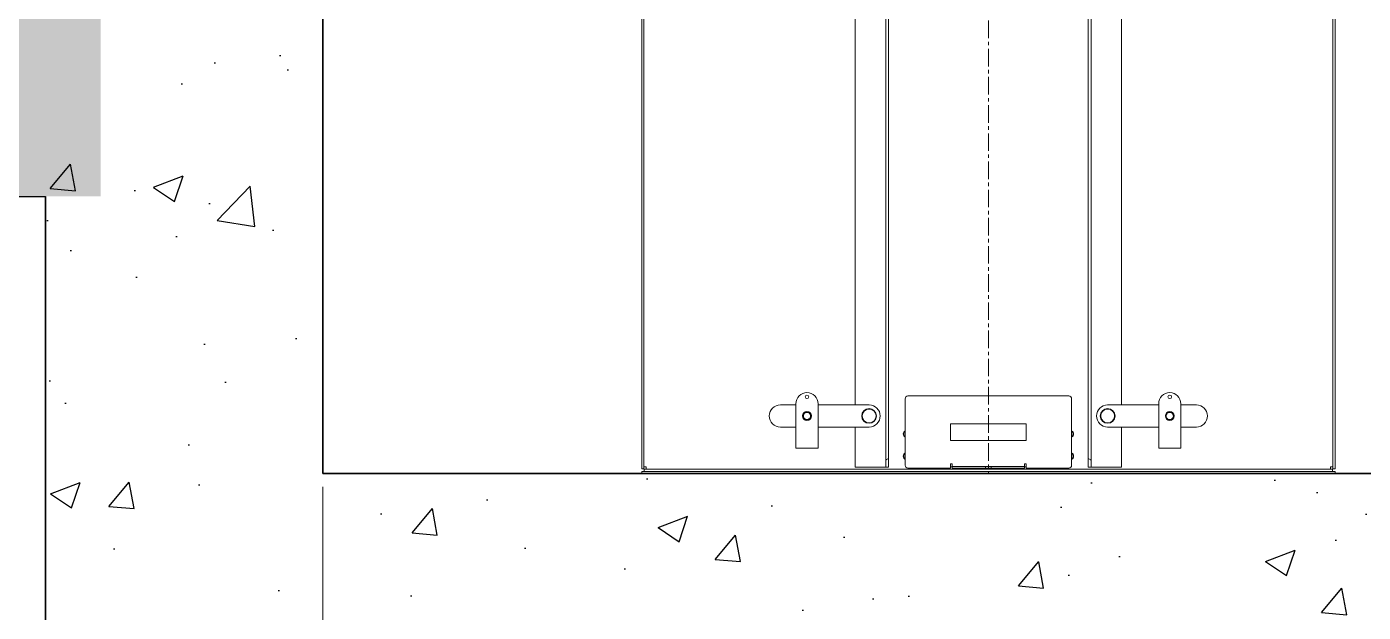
# Model space of a CAD drawing. Header units: millimetres. Extents: x 3220 to 226993, y 817 to 176024.
# Drawn here: x 128871 to 131280, y 131194 to 132250 of the extents above; entities that cross this region are included whole.
import ezdxf

# ---------------------------------------------------------------- set-up
doc = ezdxf.new("R2010")
doc.units = ezdxf.units.MM
doc.linetypes.add('AXES', pattern=[50.8, 31.75, -6.35, 6.35, -6.35])
doc.layers.add('Axe', color=1, linetype='AXES', lineweight=9)
doc.layers.add('Sichtbare Kanten(DIN)', color=7, linetype='Continuous', lineweight=50, true_color=0x3f3f3f)

# ---------------------------------------------------------------- blocks, each defined once
blk = doc.blocks.new('section 4-3')
h = blk.add_hatch()
h.set_pattern_fill('AR-CONC', color=256, scale=3)
h.paths.add_polyline_path([(0, -500), (-250, -500), (-250, -4000), (0, -4000)])
h.paths.add_polyline_path([(6000, -3500), (3805, -3500), (3805, -4000), (6000, -4000)])
h.paths.add_polyline_path([(15000, -3500), (12000, -3500), (12000, -4000), (15000, -4000)])
h.paths.add_polyline_path([(15000, -500), (14750, -500), (14750, -3500), (15000, -3500), (15000, -4000)])
h.paths.add_polyline_path([(15250, -500), (15000, -500), (15000, -4000), (15250, -4000)])
h.paths.add_polyline_path([(11800, -3500), (11800, -4000), (12000, -4000), (12000, -3500)])
h.paths.add_polyline_path([(8600, -4000), (8600, -3500), (6000, -3500), (6000, -4000)])
h.paths.add_polyline_path([(905, -4000), (905, -3500), (250, -3500), (250, -500), (0, -500), (0, -4000)])
h = blk.add_hatch()
h.set_pattern_fill('AR-CONC', color=256, scale=3)
h.paths.add_polyline_path([(11800, -4000), (11800, -3500), (11300, -3500), (11300, -4500), (9000, -4500), (9000, -3500), (8600, -3500), (8500, -4000), (8500, -5000), (11800, -5000)])
for points in [[(9000, -4500), (9000, -3500), (250, -3500), (250, -500)], [(4300, -4000), (8500, -4000), (8500, -5000), (11800, -5000), (11800, -4000), (15250, -4000), (15250, -500)], [(14750, -500), (14750, -3500), (11300, -3500), (11300, -4500), (9000, -4500)], [(9000, -3500), (9000, -4500), (11300, -4500), (11300, -3500)], [(11800, -4000), (11800, -5000), (8500, -5000), (8500, -4000)]]:
    blk.add_lwpolyline(points)
at = {"layer": 'Axe', "ltscale": 15}
blk.add_line((9000, -5000), (9000, 33046.2), dxfattribs=at)
blk = doc.blocks.new('be 500 pied F')
at = {"layer": 'Axe'}
blk.add_line((0, 1434.4), (0, -500), dxfattribs=at)
at = {"layer": 'Sichtbare Kanten(DIN)', "color": 5, "lineweight": 0}
for p, q in [((-240, 1246.5), (-240, -376)), ((-185, 1235.5), (-185, -477.5)), ((-180, 1231.5), (-180, -473.5)), ((180, 1231.5), (180, -473.5)), ((185, 1235.5), (185, -477.5)), ((240, 1246.5), (240, -376)), ((-625, -491.5), (-625, 640)), ((-621, -491.5), (-621, 640)), ((621, 640), (621, -491.5)), ((625, 640), (625, -491.5)), ((-145, -360), (145, -360)), ((-347, -376), (-375, -376)), ((-347, -438), (-347, -374)), ((-307, -374), (-307, -438)), ((-215, -376), (-307, -376)), ((-150, -485), (-150, -365)), ((150, -365), (150, -485)), ((215, -376), (307, -376)), ((307, -438), (307, -374)), ((347, -374), (347, -438)), ((347, -376), (375, -376)), ((-334.5, -396.2), (-332.7, -392.9)), ((-332.5, -399.4), (-334.5, -396.2)), ((-332.7, -392.9), (-330.9, -389.6)), ((-330.6, -402.6), (-332.5, -399.4)), ((-330.9, -389.6), (-327.2, -389.5)), ((-326.8, -402.5), (-330.6, -402.6)), ((-327.2, -389.5), (-323.4, -389.4)), ((-323.1, -402.4), (-326.8, -402.5)), ((-323.4, -389.4), (-321.5, -392.6)), ((-321.3, -399.1), (-323.1, -402.4)), ((-321.5, -392.6), (-319.5, -395.8)), ((-319.5, -395.8), (-321.3, -399.1)), ((319.5, -395.6), (321.6, -392.4)), ((321.2, -398.9), (319.5, -395.6)), ((322.9, -402.3), (321.2, -398.9)), ((321.6, -392.4), (323.6, -389.3)), ((326.6, -402.5), (322.9, -402.3)), ((323.6, -389.3), (327.4, -389.5)), ((330.4, -402.7), (326.6, -402.5)), ((327.4, -389.5), (331.1, -389.7)), ((332.4, -399.6), (330.4, -402.7)), ((331.1, -389.7), (332.8, -393.1)), ((334.5, -396.4), (332.4, -399.6)), ((332.8, -393.1), (334.5, -396.4)), ((-347, -416), (-375, -416)), ((-215, -416), (-307, -416)), ((-240, -416), (-240, -488.5)), ((-68, -440), (-68, -410)), ((-68, -410), (-62, -410)), ((62, -410), (-62, -410)), ((62, -410), (68, -410)), ((68, -410), (68, -440)), ((215, -416), (307, -416)), ((240, -416), (240, -488.5)), ((347, -416), (375, -416)), ((-347, -454), (-347, -438)), ((-307, -454), (-347, -454)), ((-307, -454), (-307, -438)), ((-68, -440), (-62, -440)), ((-62, -440), (62, -440)), ((62, -440), (68, -440)), ((307, -454), (307, -438)), ((347, -454), (307, -454)), ((347, -454), (347, -438)), ((-185, -488.5), (-185, -477.5)), ((-181, -473.5), (-180, -473.5)), ((-180, -473.5), (-180, -488.5)), ((181, -473.5), (180, -473.5)), ((180, -473.5), (180, -488.5)), ((185, -488.5), (185, -477.5)), ((-625, -491.5), (-621, -491.5)), ((-625, -496), (-620.5, -496)), ((-625, -496), (-625, -500)), ((-625, -500), (625, -500)), ((-621, -488), (-617, -488)), ((620.5, -492), (-620.5, -492)), ((-620.5, -492), (-620.5, -496)), ((620.5, -496), (-620.5, -496)), ((620, -496), (-620, -496)), ((-617, -488), (-617, -492)), ((-236, -488.5), (-240, -488.5)), ((-236, -488.5), (-190, -488.5)), ((-190, -488.5), (-185, -488.5)), ((-180, -488.5), (-185, -488.5)), ((-68, -490), (-145, -490)), ((-68, -482.5), (-65, -482.5)), ((-68, -490), (-68, -482.5)), ((-68, -488), (-65, -488)), ((-65, -482.5), (-65, -484)), ((-65, -484), (-65, -487)), ((-65, -487), (-55, -487)), ((-65, -487), (-65, -490)), ((-55, -490), (-65, -490)), ((-8.4, -487), (-55, -487)), ((-8.4, -490), (-55, -490)), ((-8.4, -487), (-6.5, -487)), ((-6.5, -490), (-8.4, -490)), ((-5, -487), (-6.5, -487)), ((-6.5, -490), (-5, -490)), ((-5, -487), (-5, -487)), ((-5, -490), (-5, -487)), ((-5, -487), (5, -487)), ((-5, -490), (-5, -490)), ((5, -490), (-5, -490)), ((5, -487), (5, -487)), ((5, -487), (5, -490)), ((6.5, -487), (5, -487)), ((5, -490), (5, -490)), ((5, -490), (6.5, -490)), ((6.5, -487), (8.4, -487)), ((8.4, -490), (6.5, -490)), ((55, -487), (8.4, -487)), ((55, -490), (8.4, -490)), ((55, -487), (65, -487)), ((65, -490), (55, -490)), ((65, -484), (65, -482.5)), ((65, -482.5), (68, -482.5)), ((65, -484), (65, -487)), ((65, -490), (65, -487)), ((65, -488), (68, -488)), ((68, -482.5), (68, -490)), ((145, -490), (68, -490)), ((180, -488.5), (185, -488.5)), ((190, -488.5), (185, -488.5)), ((236, -488.5), (190, -488.5)), ((236, -488.5), (240, -488.5)), ((617, -488), (617, -492)), ((617, -488), (621, -488)), ((620.5, -492), (620.5, -496)), ((620.5, -496), (625, -496)), ((621, -491.5), (625, -491.5)), ((625, -500), (625, -496))]:
    blk.add_line(p, q, dxfattribs=at)
at = {"layer": 'Sichtbare Kanten(DIN)', "color": 5, "lineweight": 0, "flags": 128}
for points in [[(-150.5, -492), (-150.2, -492), (-149.9, -492), (-149.5, -491.9), (-149.2, -491.9), (-148.8, -491.9), (-148.4, -491.8), (-148, -491.8), (-147.6, -491.8), (-147.2, -491.7), (-146.8, -491.7), (-146.4, -491.7), (-146, -491.7), (-145.6, -491.7), (-145.2, -491.7), (-144.8, -491.7), (-144.4, -491.8), (-144, -491.8), (-143.6, -491.8), (-143.2, -491.9), (-142.8, -491.9), (-142.5, -491.9), (-142.1, -492), (-141.8, -492), (-141.5, -492)], [(141.5, -492), (141.8, -492), (142.1, -492), (142.5, -491.9), (142.8, -491.9), (143.2, -491.9), (143.6, -491.8), (144, -491.8), (144.4, -491.8), (144.8, -491.7), (145.2, -491.7), (145.6, -491.7), (146, -491.7), (146.4, -491.7), (146.8, -491.7), (147.2, -491.7), (147.6, -491.8), (148, -491.8), (148.4, -491.8), (148.8, -491.9), (149.2, -491.9), (149.5, -491.9), (149.9, -492), (150.2, -492), (150.5, -492)]]:
    blk.add_lwpolyline(points, dxfattribs=at)
at = {"layer": 'Sichtbare Kanten(DIN)', "color": 5, "lineweight": 0}
for centre, radius in [((-327, -361.5), 3.25), ((327, -361.5), 3.25), ((-215, -396), 13.3), ((-215, -396), 12.5), ((215, -396), 13.3), ((215, -396), 12.5), ((-327, -396), 8), ((327, -396), 8)]:
    blk.add_circle(centre, radius, dxfattribs=at)
for centre, radius, start, end in [((-327, -374), 20, 0, 180), ((-145, -365), 5, 90, 180), ((145, -365), 5, 0, 90), ((327, -374), 20, 0, 180), ((-375, -396), 20, 90, 270), ((-215, -396), 20, 270, 90), ((215, -396), 20, 90, 270), ((375, -396), 20, 270, 90), ((-327, -396), 6.5, 151.4988, 211.4988), ((-327, -396), 6.5, 91.4988, 151.4988), ((-327, -396), 6.5, 211.4988, 271.4988), ((-327, -396), 6.5, 31.4988, 91.4988), ((-327, -396), 6.5, 271.4988, 331.4988), ((-327, -396), 6.5, 331.4988, 31.4988), ((327, -396), 6.5, 146.6179, 206.6179), ((327, -396), 6.5, 206.6179, 266.6179), ((327, -396), 6.5, 86.6179, 146.6179), ((327, -396), 6.5, 266.6179, 326.6179), ((327, -396), 6.5, 26.6179, 86.6179), ((327, -396), 6.5, 326.6179, 26.6179), ((-147, -428.5), 6.5, 117.4864, 242.5136), ((-147, -428.5), 5.67, 121.9447, 238.0553), ((147, -428.5), 6.5, 297.4864, 62.5136), ((147, -428.5), 5.67, 301.9447, 58.0553), ((-181, -477.5), 4, 90, 180), ((-147, -468.5), 6.5, 117.4864, 242.5136), ((-147, -468.5), 5.67, 121.9447, 238.0553), ((147, -468.5), 6.5, 297.4864, 62.5136), ((147, -468.5), 5.67, 301.9447, 58.0553), ((181, -477.5), 4, 0, 90), ((-145, -485), 5, 180, 270), ((145, -485), 5, 270, 0)]:
    blk.add_arc(centre, radius, start, end, dxfattribs=at)
blk = doc.blocks.new('116')
blk.add_blockref('be 500 pied F', (0, 500))

msp = doc.modelspace()

# ---------------------------------------------------------------- block references
at = {"color": 2}
msp.add_blockref('section 4-3', (120404.1, 135943.7), dxfattribs=at)
at = {"xscale": -1}
msp.add_blockref('116', (130604.1, 131443.7), dxfattribs=at)

doc.saveas('drawing.dxf')
